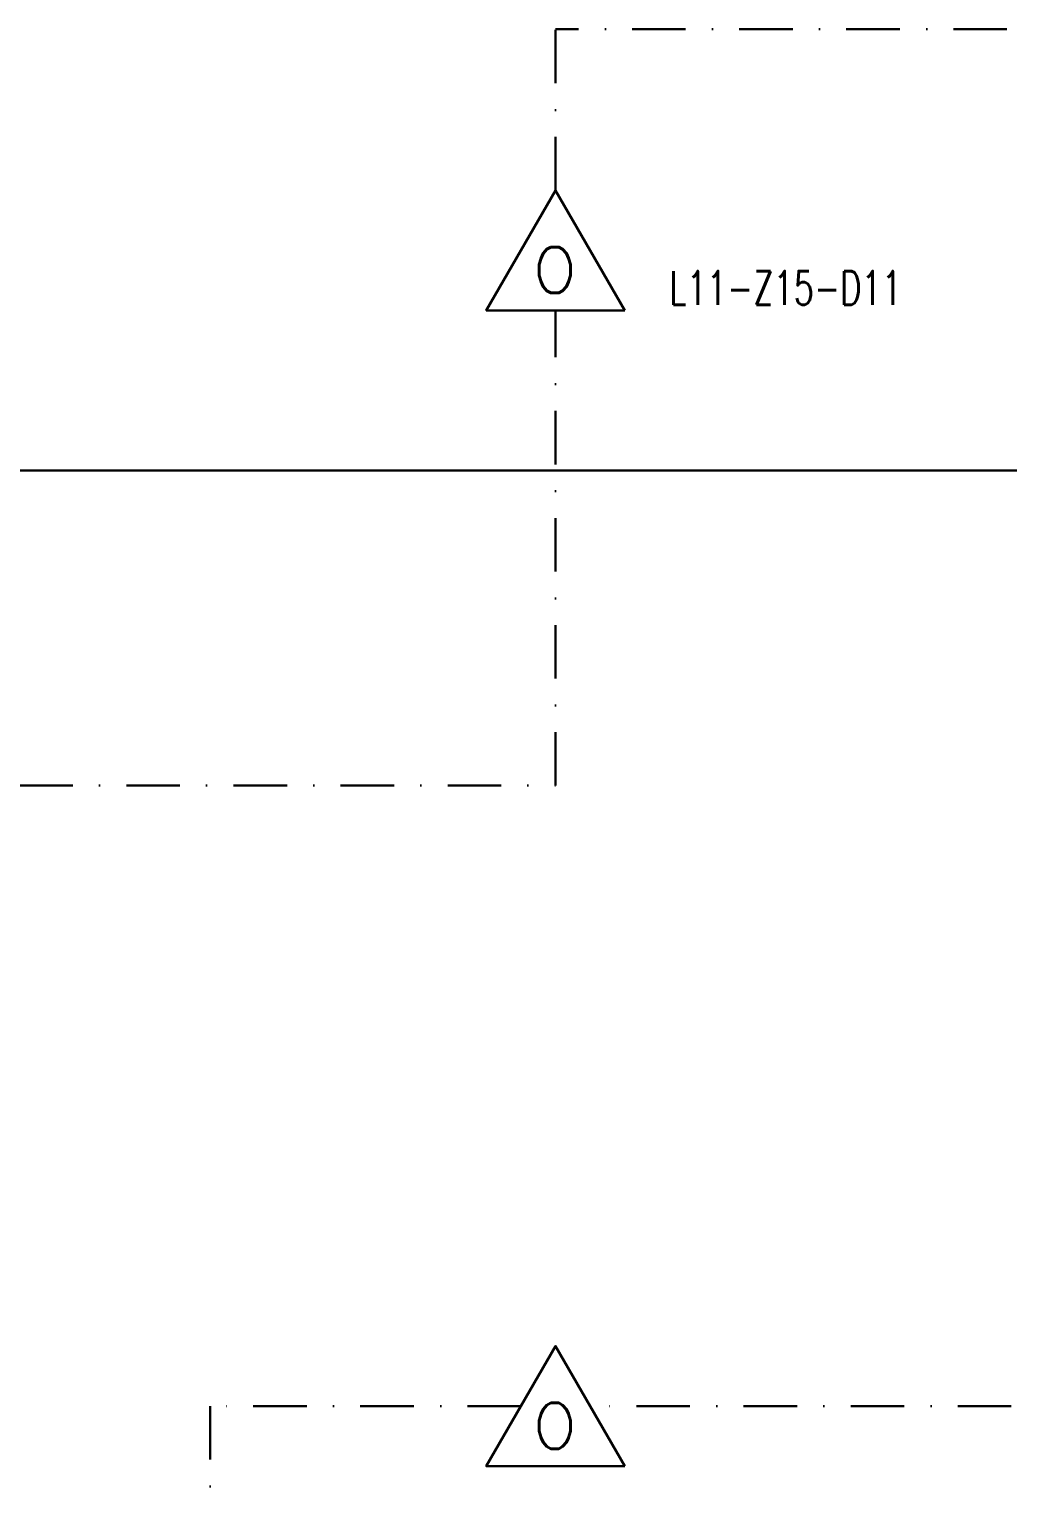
# Model space of a CAD drawing. Header units: metres. Extents: x -19121 to 152404, y -12107 to 29421.
# Drawn here: x 87763 to 88344, y 5682 to 6546 of the extents above; entities that cross this region are included whole.
import ezdxf
from ezdxf.enums import TextEntityAlignment as Align

# ---------------------------------------------------------------- set-up
doc = ezdxf.new("R2010")
doc.units = ezdxf.units.M
doc.header["$LTSCALE"] = 50
doc.header["$MEASUREMENT"] = 0
doc.linetypes.add('DASHDOT', pattern=[25.4, 12.7, -6.35, 0, -6.35])
for name, color, linetype, lineweight in [('E-DEDEKTÖR NUMARALARI', 20, 'Continuous', 30), ('E-KABLO', 7, 'Continuous', 30), ('E-OPTİK DUMAN DEDEKTÖRÜ', 7, 'Continuous', 30)]:
    doc.layers.add(name, color=color, linetype=linetype, lineweight=lineweight)
doc.styles.add('E-YAZI', font='txttw.shx', dxfattribs={"height": 200})

# ---------------------------------------------------------------- blocks, each defined once
blk = doc.blocks.new('100_OPTİK DUMAN DEDEKTÖRÜ 085')
at = {"layer": 'E-OPTİK DUMAN DEDEKTÖRÜ', "color": 4}
blk.add_lwpolyline([(2.059, 0), (0, 3.566), (-2.059, 0)], close=True, dxfattribs=at)
at = {"layer": 'E-OPTİK DUMAN DEDEKTÖRÜ', "color": 3, "style": 'E-YAZI'}
blk.add_text('O', height=1.36, dxfattribs=at).set_placement((-0.022, 1.201), align=Align.MIDDLE)

msp = doc.modelspace()

# ---------------------------------------------------------------- linework, layer by layer
at = {"layer": 'E-KABLO', "color": 6, "linetype": 'DASHDOT', "ltscale": 0.05}
for p, q in [((89170.26, 6546.45), (88075.43, 6546.45)), ((88075.43, 6450.66), (88075.43, 6546.45)), ((88075.43, 6097.11), (88075.43, 6379.35)), ((86675.83, 6097.11), (88075.43, 6097.11)), ((88054.85, 5728.53), (87870.43, 5728.53)), ((87870.43, 5728.53), (87870.43, 4790.91)), ((88854.85, 5728.53), (88096.02, 5728.53))]:
    msp.add_line(p, q, dxfattribs=at)
at = {"layer": 'E-KABLO', "color": 5, "linetype": 'Continuous', "ltscale": 0.05}
msp.add_line((88710.55, 6284.19), (85718.96, 6284.19), dxfattribs=at)

# ---------------------------------------------------------------- block references
at = {"layer": 'E-OPTİK DUMAN DEDEKTÖRÜ', "xscale": 20, "yscale": 20, "zscale": 20}
for p in [(88075.43, 6379.35), (88075.43, 5692.88)]:
    msp.add_blockref('100_OPTİK DUMAN DEDEKTÖRÜ 085', p, dxfattribs=at)

# ---------------------------------------------------------------- texts
at = {"layer": 'E-DEDEKTÖR NUMARALARI', "style": 'E-YAZI', "width": 0.7}
msp.add_text('L11-Z15-D11', height=20, dxfattribs=at).set_placement((88143.09, 6382.75))

doc.saveas('drawing.dxf')
